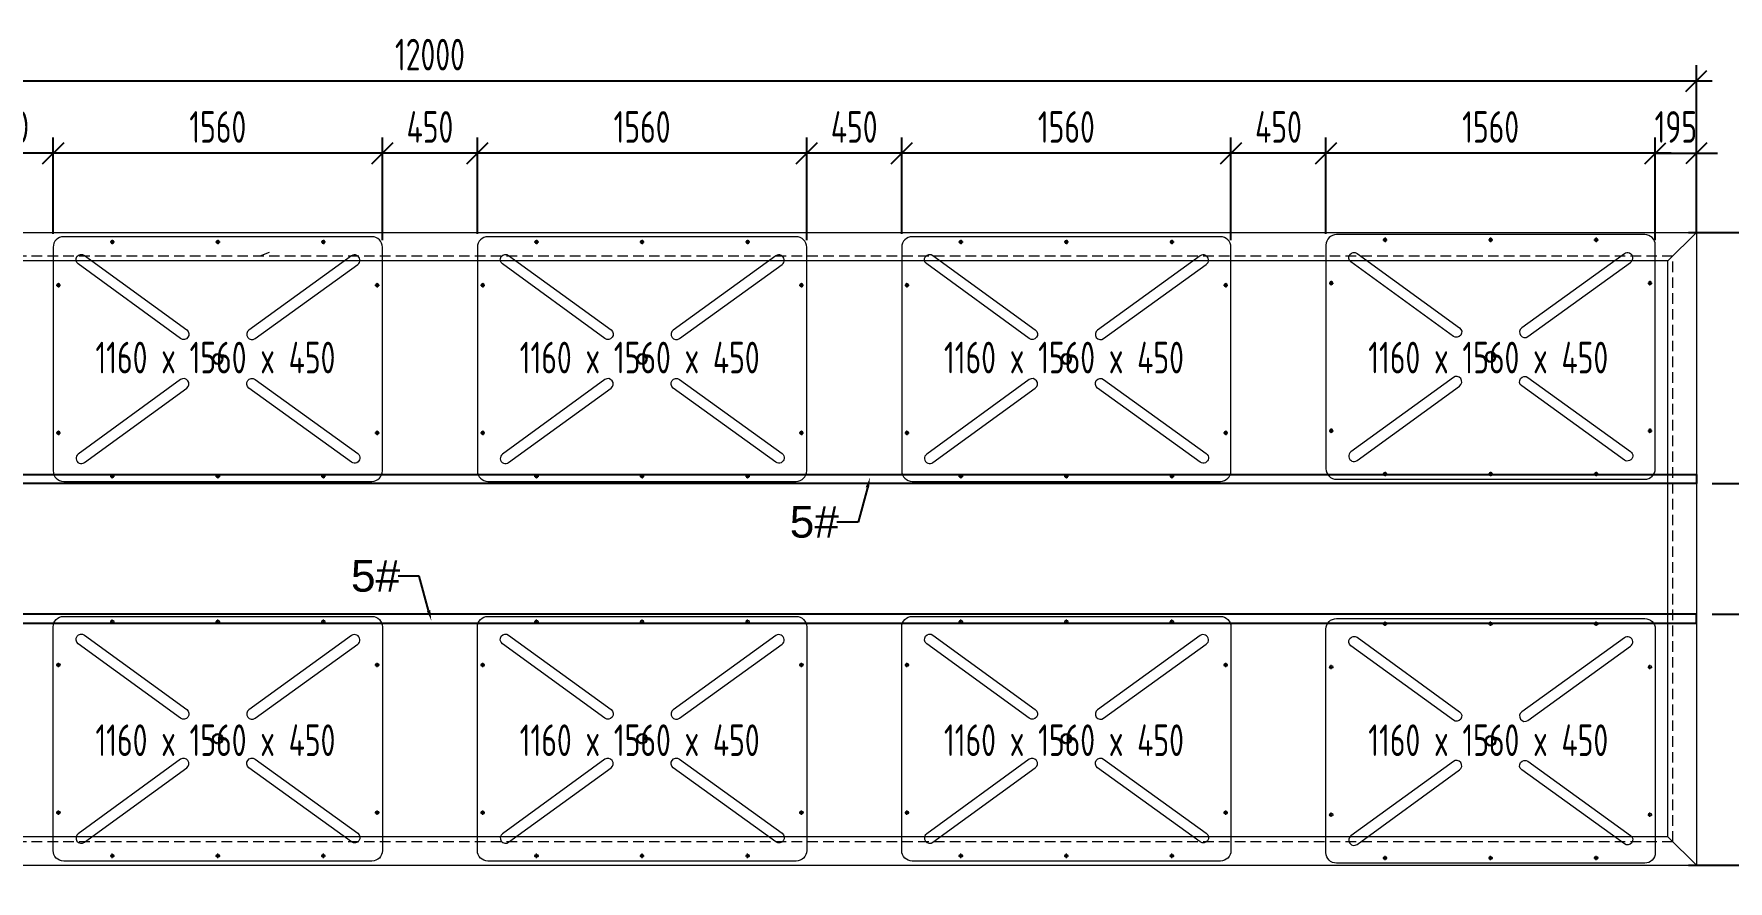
# Model space of a CAD drawing. Header units: millimetres. Extents: x 4 to 2106212, y -117026 to 198097.
# Drawn here: x 2041150 to 2049176, y 180005 to 184021 of the extents above; entities that cross this region are included whole.
import ezdxf
from ezdxf import colors
from ezdxf.entities.mleader import LeaderData, LeaderLine
from ezdxf.math import Vec2, Vec3

# ---------------------------------------------------------------- set-up
doc = ezdxf.new("R2010")
doc.units = ezdxf.units.MM
doc.linetypes.add('CENTER', pattern=[0.6, 0.375, -0.075, 0.075, -0.075])
doc.linetypes.add('DASHED', pattern=[0.75, 0.5, -0.25])
for name, color, linetype, lineweight in [('0dim', 6, 'Continuous', 9), ('dim', 6, 'Continuous', 13), ('文本', 3, 'Continuous', 13), ('浮箱', 160, 'Continuous', 20), ('铝型材', 7, 'Continuous', 13)]:
    doc.layers.add(name, color=color, linetype=linetype, lineweight=lineweight)
doc.layers.add('卡槽', color=242, linetype='Continuous')
doc.layers.add('标注', color=9, linetype='Continuous')
doc.styles.add('Arial', font='arial.ttf')
doc.styles.add('hztxt', font='ros1.shx', dxfattribs={"width": 0.8, "bigfont": 'hztxt.shx'})
doc.dimstyles.new('DIM-50', dxfattribs={"dimscale": 50, "dimtxt": 3, "dimasz": 2, "dimexe": 1.5, "dimexo": 1.5, "dimgap": 1, "dimtad": 1, "dimdec": 1, "dimdsep": 46, "dimtxsty": 'hztxt', "dimblk": 'OBLIQUE', "dimcen": 0, "dimdle": 1.5, "dimclrd": 9, "dimclre": 9, "dimclrt": 2, "dimadec": 1, "dimazin": 0, "dimtfac": 1, "dimtdec": 1, "dimtix": 1, "dimtmove": 2, "dimatfit": 3, "dimldrblk": 'OBLIQUE', "dimfxl": 15, "dimtolj": 1, "dimtzin": 0, "dimarcsym": 1})

# ---------------------------------------------------------------- blocks, each defined once
blk = doc.blocks.new('_Oblique')
at = {"color": 0, "linetype": 'ByBlock', "lineweight": -2}
blk.add_line((-0.5, -0.5), (0.5, 0.5), dxfattribs=at)
blk = doc.blocks.new('*D3045')
at = {"layer": 'Defpoints', "color": 0, "transparency": 16777216}
for p in [(2049026.1, 183798), (2037026.1, 183080), (2049026.1, 183080, 0)]:
    blk.add_point(p, dxfattribs=at)
at = {"layer": '标注', "color": 9, "lineweight": -2, "transparency": 16777216}
for p, q in [((2037026.1, 183155), (2037026.1, 183873)), ((2049026.1, 183155), (2049026.1, 183873)), ((2036951.1, 183798), (2049101.1, 183798))]:
    blk.add_line(p, q, dxfattribs=at)
at = {"layer": '标注', "color": 9, "lineweight": -2, "transparency": 16777216, "xscale": 100, "yscale": 100, "zscale": 100, "rotation": 180}
blk.add_blockref('_Oblique', (2037026.1, 183798), dxfattribs=at)
at = {"layer": '标注', "color": 9, "lineweight": -2, "transparency": 16777216, "xscale": 100, "yscale": 100, "zscale": 100}
blk.add_blockref('_Oblique', (2049026.1, 183798), dxfattribs=at)
at = {"layer": '标注', "color": 2, "transparency": 16777216, "insert": (2043026.1, 183923), "char_height": 150, "attachment_point": 5, "style": 'hztxt'}
blk.add_mtext('\\A1;12000', dxfattribs=at)
blk = doc.blocks.new('*D3046')
at = {"layer": 'Defpoints', "color": 0, "transparency": 16777216}
for p in [(2049026.1, 183455.1), (2048831.1, 182969, 0), (2049026.1, 182998, 0)]:
    blk.add_point(p, dxfattribs=at)
at = {"layer": '标注', "color": 9, "lineweight": -2, "transparency": 16777216}
for p, q in [((2048831.1, 183044), (2048831.1, 183530.1)), ((2049026.1, 183073), (2049026.1, 183530.1)), ((2048831.1, 183455.1), (2048731.1, 183455.1)), ((2048831.1, 183455.1), (2049026.1, 183455.1)), ((2049026.1, 183455.1), (2049126.1, 183455.1))]:
    blk.add_line(p, q, dxfattribs=at)
at = {"layer": '标注', "color": 9, "lineweight": -2, "transparency": 16777216, "xscale": 100, "yscale": 100, "zscale": 100}
blk.add_blockref('_Oblique', (2048831.1, 183455.1), dxfattribs=at)
at = {"layer": '标注', "color": 9, "lineweight": -2, "transparency": 16777216, "xscale": 100, "yscale": 100, "zscale": 100, "rotation": 180}
blk.add_blockref('_Oblique', (2049026.1, 183455.1), dxfattribs=at)
at = {"layer": '标注', "color": 2, "transparency": 16777216, "insert": (2048928.6, 183580.1), "char_height": 150, "attachment_point": 5, "style": 'hztxt'}
blk.add_mtext('\\A1;195', dxfattribs=at)
blk = doc.blocks.new('*D3047')
at = {"layer": 'Defpoints', "color": 0, "transparency": 16777216}
for p in [(2047271.1, 183455.1), (2047271.1, 182998, 0), (2048831.1, 182969, 0)]:
    blk.add_point(p, dxfattribs=at)
at = {"layer": '标注', "color": 9, "lineweight": -2, "transparency": 16777216}
for p, q in [((2047271.1, 183073), (2047271.1, 183530.1)), ((2048831.1, 183044), (2048831.1, 183530.1)), ((2048906.1, 183455.1), (2047196.1, 183455.1))]:
    blk.add_line(p, q, dxfattribs=at)
at = {"layer": '标注', "color": 9, "lineweight": -2, "transparency": 16777216, "xscale": 100, "yscale": 100, "zscale": 100, "rotation": 180}
blk.add_blockref('_Oblique', (2047271.1, 183455.1), dxfattribs=at)
at = {"layer": '标注', "color": 9, "lineweight": -2, "transparency": 16777216, "xscale": 100, "yscale": 100, "zscale": 100}
blk.add_blockref('_Oblique', (2048831.1, 183455.1), dxfattribs=at)
at = {"layer": '标注', "color": 2, "transparency": 16777216, "insert": (2048051.1, 183580.1), "char_height": 150, "attachment_point": 5, "style": 'hztxt'}
blk.add_mtext('\\A1;1560', dxfattribs=at)
blk = doc.blocks.new('*D3048')
at = {"layer": 'Defpoints', "color": 0, "transparency": 16777216}
for p in [(2046821.1, 183455.1), (2046821.1, 182969, 0), (2047271.1, 182998, 0)]:
    blk.add_point(p, dxfattribs=at)
at = {"layer": '标注', "color": 9, "lineweight": -2, "transparency": 16777216}
for p, q in [((2046821.1, 183044), (2046821.1, 183530.1)), ((2047271.1, 183073), (2047271.1, 183530.1)), ((2047346.1, 183455.1), (2046746.1, 183455.1))]:
    blk.add_line(p, q, dxfattribs=at)
at = {"layer": '标注', "color": 9, "lineweight": -2, "transparency": 16777216, "xscale": 100, "yscale": 100, "zscale": 100, "rotation": 180}
blk.add_blockref('_Oblique', (2046821.1, 183455.1), dxfattribs=at)
at = {"layer": '标注', "color": 9, "lineweight": -2, "transparency": 16777216, "xscale": 100, "yscale": 100, "zscale": 100}
blk.add_blockref('_Oblique', (2047271.1, 183455.1), dxfattribs=at)
at = {"layer": '标注', "color": 2, "transparency": 16777216, "insert": (2047046.1, 183580.1), "char_height": 150, "attachment_point": 5, "style": 'hztxt'}
blk.add_mtext('\\A1;450', dxfattribs=at)
blk = doc.blocks.new('*D3049')
at = {"layer": 'Defpoints', "color": 0, "transparency": 16777216}
for p in [(2045261.1, 183455.1), (2045261.1, 182998, 0), (2046821.1, 182969, 0)]:
    blk.add_point(p, dxfattribs=at)
at = {"layer": '标注', "color": 9, "lineweight": -2, "transparency": 16777216}
for p, q in [((2045261.1, 183073), (2045261.1, 183530.1)), ((2046821.1, 183044), (2046821.1, 183530.1)), ((2046896.1, 183455.1), (2045186.1, 183455.1))]:
    blk.add_line(p, q, dxfattribs=at)
at = {"layer": '标注', "color": 9, "lineweight": -2, "transparency": 16777216, "xscale": 100, "yscale": 100, "zscale": 100, "rotation": 180}
blk.add_blockref('_Oblique', (2045261.1, 183455.1), dxfattribs=at)
at = {"layer": '标注', "color": 9, "lineweight": -2, "transparency": 16777216, "xscale": 100, "yscale": 100, "zscale": 100}
blk.add_blockref('_Oblique', (2046821.1, 183455.1), dxfattribs=at)
at = {"layer": '标注', "color": 2, "transparency": 16777216, "insert": (2046041.1, 183580.1), "char_height": 150, "attachment_point": 5, "style": 'hztxt'}
blk.add_mtext('\\A1;1560', dxfattribs=at)
blk = doc.blocks.new('*D3050')
at = {"layer": 'Defpoints', "color": 0, "transparency": 16777216}
for p in [(2044811.1, 183455.1), (2044811.1, 182969, 0), (2045261.1, 182998, 0)]:
    blk.add_point(p, dxfattribs=at)
at = {"layer": '标注', "color": 9, "lineweight": -2, "transparency": 16777216}
for p, q in [((2044811.1, 183044), (2044811.1, 183530.1)), ((2045261.1, 183073), (2045261.1, 183530.1)), ((2045336.1, 183455.1), (2044736.1, 183455.1))]:
    blk.add_line(p, q, dxfattribs=at)
at = {"layer": '标注', "color": 9, "lineweight": -2, "transparency": 16777216, "xscale": 100, "yscale": 100, "zscale": 100, "rotation": 180}
blk.add_blockref('_Oblique', (2044811.1, 183455.1), dxfattribs=at)
at = {"layer": '标注', "color": 9, "lineweight": -2, "transparency": 16777216, "xscale": 100, "yscale": 100, "zscale": 100}
blk.add_blockref('_Oblique', (2045261.1, 183455.1), dxfattribs=at)
at = {"layer": '标注', "color": 2, "transparency": 16777216, "insert": (2045036.1, 183580.1), "char_height": 150, "attachment_point": 5, "style": 'hztxt'}
blk.add_mtext('\\A1;450', dxfattribs=at)
blk = doc.blocks.new('*D3051')
at = {"layer": 'Defpoints', "color": 0, "transparency": 16777216}
for p in [(2043251.1, 183455.1), (2043251.1, 182998, 0), (2044811.1, 182969, 0)]:
    blk.add_point(p, dxfattribs=at)
at = {"layer": '标注', "color": 9, "lineweight": -2, "transparency": 16777216}
for p, q in [((2043251.1, 183073), (2043251.1, 183530.1)), ((2044811.1, 183044), (2044811.1, 183530.1)), ((2044886.1, 183455.1), (2043176.1, 183455.1))]:
    blk.add_line(p, q, dxfattribs=at)
at = {"layer": '标注', "color": 9, "lineweight": -2, "transparency": 16777216, "xscale": 100, "yscale": 100, "zscale": 100, "rotation": 180}
blk.add_blockref('_Oblique', (2043251.1, 183455.1), dxfattribs=at)
at = {"layer": '标注', "color": 9, "lineweight": -2, "transparency": 16777216, "xscale": 100, "yscale": 100, "zscale": 100}
blk.add_blockref('_Oblique', (2044811.1, 183455.1), dxfattribs=at)
at = {"layer": '标注', "color": 2, "transparency": 16777216, "insert": (2044031.1, 183580.1), "char_height": 150, "attachment_point": 5, "style": 'hztxt'}
blk.add_mtext('\\A1;1560', dxfattribs=at)
blk = doc.blocks.new('*D3052')
at = {"layer": 'Defpoints', "color": 0, "transparency": 16777216}
for p in [(2042801.1, 183455.1), (2042801.1, 182969, 0), (2043251.1, 182998, 0)]:
    blk.add_point(p, dxfattribs=at)
at = {"layer": '标注', "color": 9, "lineweight": -2, "transparency": 16777216}
for p, q in [((2042801.1, 183044), (2042801.1, 183530.1)), ((2043251.1, 183073), (2043251.1, 183530.1)), ((2043326.1, 183455.1), (2042726.1, 183455.1))]:
    blk.add_line(p, q, dxfattribs=at)
at = {"layer": '标注', "color": 9, "lineweight": -2, "transparency": 16777216, "xscale": 100, "yscale": 100, "zscale": 100, "rotation": 180}
blk.add_blockref('_Oblique', (2042801.1, 183455.1), dxfattribs=at)
at = {"layer": '标注', "color": 9, "lineweight": -2, "transparency": 16777216, "xscale": 100, "yscale": 100, "zscale": 100}
blk.add_blockref('_Oblique', (2043251.1, 183455.1), dxfattribs=at)
at = {"layer": '标注', "color": 2, "transparency": 16777216, "insert": (2043026.1, 183580.1), "char_height": 150, "attachment_point": 5, "style": 'hztxt'}
blk.add_mtext('\\A1;450', dxfattribs=at)
blk = doc.blocks.new('*D3053')
at = {"layer": 'Defpoints', "color": 0, "transparency": 16777216}
for p in [(2041241.1, 183455.1), (2041241.1, 182998, 0), (2042801.1, 182969, 0)]:
    blk.add_point(p, dxfattribs=at)
at = {"layer": '标注', "color": 9, "lineweight": -2, "transparency": 16777216}
for p, q in [((2041241.1, 183073), (2041241.1, 183530.1)), ((2042801.1, 183044), (2042801.1, 183530.1)), ((2042876.1, 183455.1), (2041166.1, 183455.1))]:
    blk.add_line(p, q, dxfattribs=at)
at = {"layer": '标注', "color": 9, "lineweight": -2, "transparency": 16777216, "xscale": 100, "yscale": 100, "zscale": 100, "rotation": 180}
blk.add_blockref('_Oblique', (2041241.1, 183455.1), dxfattribs=at)
at = {"layer": '标注', "color": 9, "lineweight": -2, "transparency": 16777216, "xscale": 100, "yscale": 100, "zscale": 100}
blk.add_blockref('_Oblique', (2042801.1, 183455.1), dxfattribs=at)
at = {"layer": '标注', "color": 2, "transparency": 16777216, "insert": (2042021.1, 183580.1), "char_height": 150, "attachment_point": 5, "style": 'hztxt'}
blk.add_mtext('\\A1;1560', dxfattribs=at)
blk = doc.blocks.new('*D3054')
at = {"layer": 'Defpoints', "color": 0, "transparency": 16777216}
for p in [(2040791.1, 183455.1), (2040791.1, 182969, 0), (2041241.1, 182998, 0)]:
    blk.add_point(p, dxfattribs=at)
at = {"layer": '标注', "color": 9, "lineweight": -2, "transparency": 16777216}
for p, q in [((2040791.1, 183044), (2040791.1, 183530.1)), ((2041241.1, 183073), (2041241.1, 183530.1)), ((2041316.1, 183455.1), (2040716.1, 183455.1))]:
    blk.add_line(p, q, dxfattribs=at)
at = {"layer": '标注', "color": 9, "lineweight": -2, "transparency": 16777216, "xscale": 100, "yscale": 100, "zscale": 100, "rotation": 180}
blk.add_blockref('_Oblique', (2040791.1, 183455.1), dxfattribs=at)
at = {"layer": '标注', "color": 9, "lineweight": -2, "transparency": 16777216, "xscale": 100, "yscale": 100, "zscale": 100}
blk.add_blockref('_Oblique', (2041241.1, 183455.1), dxfattribs=at)
at = {"layer": '标注', "color": 2, "transparency": 16777216, "insert": (2041016.1, 183580.1), "char_height": 150, "attachment_point": 5, "style": 'hztxt'}
blk.add_mtext('\\A1;450', dxfattribs=at)
blk = doc.blocks.new('FX')
at = {"layer": '浮箱', "color": 5, "linetype": 'Continuous'}
for p, q in [((1949413, 182035.6, 0), (1949413, 183095.6, 0)), ((1949463, 183145.6, 0), (1950923, 183145.6, 0)), ((1950973, 183095.6, 0), (1950973, 182035.6, 0)), ((1950923, 181985.6, 0), (1949463, 181985.6, 0))]:
    blk.add_line(p, q, dxfattribs=at)
at = {"layer": '浮箱', "color": 1, "linetype": 'CENTER', "ltscale": 9.652}
for p, q in [((1949703.4, 183120.6, 0), (1949682.5, 183120.6, 0)), ((1949693, 183131, 0), (1949693, 183110.1, 0)), ((1950203.4, 183120.6, 0), (1950182.5, 183120.6, 0)), ((1950193, 183131, 0), (1950193, 183110.1, 0)), ((1950703.4, 183120.6, 0), (1950682.5, 183120.6, 0)), ((1950693, 183131, 0), (1950693, 183110.1, 0)), ((1949438, 182926, 0), (1949438, 182905.1, 0)), ((1950948, 182926, 0), (1950948, 182905.1, 0)), ((1949448.4, 182915.6, 0), (1949427.5, 182915.6, 0)), ((1950958.4, 182915.6, 0), (1950937.5, 182915.6, 0)), ((1949448.4, 182215.6, 0), (1949427.5, 182215.6, 0)), ((1949438, 182226, 0), (1949438, 182205.1, 0)), ((1950958.4, 182215.6, 0), (1950937.5, 182215.6, 0)), ((1950948, 182226, 0), (1950948, 182205.1, 0)), ((1949703.4, 182010.6, 0), (1949682.5, 182010.6, 0)), ((1949693, 182021, 0), (1949693, 182000.1, 0)), ((1950203.4, 182010.6, 0), (1950182.5, 182010.6, 0)), ((1950193, 182021, 0), (1950193, 182000.1, 0)), ((1950703.4, 182010.6, 0), (1950682.5, 182010.6, 0)), ((1950693, 182021, 0), (1950693, 182000.1, 0))]:
    blk.add_line(p, q, dxfattribs=at)
at = {"layer": '浮箱', "linetype": 'Continuous'}
for p, q in [((1950793.9, 183145.7, 0), (1950793.9, 183145.6, 0)), ((1950798.7, 183145.6, 0), (1950798.7, 183145.7, 0)), ((1950798.8, 183145.6, 0), (1950798.8, 183145.7, 0)), ((1950799, 183145.6, 0), (1950799, 183145.7, 0)), ((1950799.6, 183145.7, 0), (1950799.6, 183145.6, 0)), ((1950799.7, 183145.7, 0), (1950799.7, 183145.6, 0)), ((1950800, 183145.7, 0), (1950800, 183145.6, 0)), ((1950805.4, 183145.6, 0), (1950805.4, 183145.7, 0)), ((1949413, 182978.1, 0), (1949412.8, 182978.1, 0)), ((1949412.9, 182972.6, 0), (1949413, 182972.6, 0)), ((1949412.9, 182972.3, 0), (1949413, 182972.3, 0)), ((1949412.9, 182972.3, 0), (1949413, 182972.3, 0)), ((1949413, 182971.6, 0), (1949412.9, 182971.6, 0)), ((1949413, 182971.4, 0), (1949412.9, 182971.4, 0)), ((1949413, 182971.3, 0), (1949412.9, 182971.3, 0)), ((1949412.9, 182966.5, 0), (1949413, 182966.5, 0))]:
    blk.add_line(p, q, dxfattribs=at)
at = {"layer": '浮箱', "color": 5, "linetype": 'Continuous', "elevation": 0}
for points in [[(1949529.9, 183013.8, -1), (1949559.2, 183054.4), (1950045.5, 182703, -0.999989), (1950016.2, 182662.5), (1949529.9, 183013.8)], [(1950854.5, 183016.1, 1), (1950825.1, 183056.6), (1950340, 182703.5, 0.999989), (1950369.4, 182663.1), (1950854.5, 183016.1)], [(1949529.9, 182117.3, 1), (1949559.2, 182076.8), (1950045.5, 182428.2, 0.999989), (1950016.2, 182468.7), (1949529.9, 182117.3)], [(1950854.5, 182115, -1), (1950825.1, 182074.6), (1950340, 182427.7, -0.999989), (1950369.4, 182468.1), (1950854.5, 182115)]]:
    blk.add_lwpolyline(points, format="xyb", dxfattribs=at)
blk.add_lwpolyline([(1950207.7, 182585.8), (1950207.7, 182585.8)], dxfattribs=at)
at = {"layer": '浮箱', "color": 9, "linetype": 'Continuous'}
for centre in [(1949693, 183120.6, 0), (1950193, 183120.6, 0), (1950693, 183120.6, 0), (1949438, 182915.6, 0), (1950948, 182915.6, 0), (1949438, 182215.6, 0), (1950948, 182215.6, 0), (1949693, 182010.6, 0), (1950193, 182010.6, 0), (1950693, 182010.6, 0)]:
    blk.add_circle(centre, 7.5, dxfattribs=at)
at = {"layer": '浮箱', "color": 5, "linetype": 'Continuous'}
for radius in [25, 20]:
    blk.add_circle((1950193, 182565.6, 0), radius, dxfattribs=at)
at = {"layer": '浮箱', "color": 5, "linetype": 'Continuous', "extrusion": (0, 0, -1)}
for centre, start, end in [((-1949463, 183095.6, 0), 0, 90), ((-1950923, 183095.6, 0), 90, 180), ((-1949463, 182035.6, 0), 270, 0), ((-1950923, 182035.6, 0), 180, 270)]:
    blk.add_arc(centre, 50, start, end, dxfattribs=at)
blk = doc.blocks.new('*D3035')
at = {"layer": 'Defpoints', "color": 0, "transparency": 16777216}
for p in [(2049026.1, 183080), (2049026.1, 180080), (2049999, 180080)]:
    blk.add_point(p, dxfattribs=at)
at = {"layer": '标注', "color": 9, "lineweight": -2, "transparency": 16777216}
for p, q in [((2049999, 183155), (2049999, 180005)), ((2049101.1, 183080), (2050074, 183080)), ((2049101.1, 180080), (2050074, 180080))]:
    blk.add_line(p, q, dxfattribs=at)
at = {"layer": '标注', "color": 9, "lineweight": -2, "transparency": 16777216, "xscale": 100, "yscale": 100, "zscale": 100}
for p, rotation in [((2049999, 183080), 90), ((2049999, 180080), 270)]:
    blk.add_blockref('_Oblique', p, dxfattribs=dict(at, rotation=rotation))
at = {"layer": '标注', "color": 2, "transparency": 16777216, "insert": (2049874, 181580), "char_height": 150, "attachment_point": 5, "rotation": 90, "style": 'hztxt'}
blk.add_mtext('\\A1;3000', dxfattribs=at)
blk = doc.blocks.new('*D3036')
at = {"layer": 'Defpoints', "color": 0, "transparency": 16777216}
for p in [(2048914.1, 183080), (2049496.5, 183080), (2049026.1, 181890, 0)]:
    blk.add_point(p, dxfattribs=at)
at = {"layer": '标注', "color": 9, "lineweight": -2, "transparency": 16777216}
for p, q in [((2049496.5, 181815), (2049496.5, 183155)), ((2048989.1, 183080), (2049571.5, 183080)), ((2049101.1, 181890), (2049571.5, 181890))]:
    blk.add_line(p, q, dxfattribs=at)
at = {"layer": '标注', "color": 9, "lineweight": -2, "transparency": 16777216, "xscale": 100, "yscale": 100, "zscale": 100}
for p, rotation in [((2049496.5, 183080), 90), ((2049496.5, 181890), 270)]:
    blk.add_blockref('_Oblique', p, dxfattribs=dict(at, rotation=rotation))
at = {"layer": '标注', "color": 2, "transparency": 16777216, "insert": (2049371.5, 182485), "char_height": 150, "attachment_point": 5, "rotation": 90, "style": 'hztxt'}
blk.add_mtext('\\A1;1190', dxfattribs=at)
blk = doc.blocks.new('*D3037')
at = {"layer": 'Defpoints', "color": 0, "transparency": 16777216}
for p in [(2049026.1, 181270, 0), (2048914.1, 180080), (2049496.5, 180080)]:
    blk.add_point(p, dxfattribs=at)
at = {"layer": '标注', "color": 9, "lineweight": -2, "transparency": 16777216}
for p, q in [((2049496.5, 181345), (2049496.5, 180005)), ((2049101.1, 181270), (2049571.5, 181270)), ((2048989.1, 180080), (2049571.5, 180080))]:
    blk.add_line(p, q, dxfattribs=at)
at = {"layer": '标注', "color": 9, "lineweight": -2, "transparency": 16777216, "xscale": 100, "yscale": 100, "zscale": 100}
for p, rotation in [((2049496.5, 181270), 90), ((2049496.5, 180080), 270)]:
    blk.add_blockref('_Oblique', p, dxfattribs=dict(at, rotation=rotation))
at = {"layer": '标注', "color": 2, "transparency": 16777216, "insert": (2049371.5, 180675), "char_height": 150, "attachment_point": 5, "rotation": 90, "style": 'hztxt'}
blk.add_mtext('\\A1;1190', dxfattribs=at)
blk = doc.blocks.new('*D3038')
at = {"layer": 'Defpoints', "color": 0, "transparency": 16777216}
for p in [(2049026.1, 181890), (2049026.1, 181270, 0), (2049496.5, 181270)]:
    blk.add_point(p, dxfattribs=at)
at = {"layer": '标注', "color": 9, "lineweight": -2, "transparency": 16777216}
for p, q in [((2049496.5, 181965), (2049496.5, 181195)), ((2049101.1, 181890), (2049571.5, 181890)), ((2049101.1, 181270), (2049571.5, 181270))]:
    blk.add_line(p, q, dxfattribs=at)
at = {"layer": '标注', "color": 9, "lineweight": -2, "transparency": 16777216, "xscale": 100, "yscale": 100, "zscale": 100}
for p, rotation in [((2049496.5, 181890), 90), ((2049496.5, 181270), 270)]:
    blk.add_blockref('_Oblique', p, dxfattribs=dict(at, rotation=rotation))
at = {"layer": '标注', "color": 2, "transparency": 16777216, "insert": (2049371.5, 181580), "char_height": 150, "attachment_point": 5, "rotation": 90, "style": 'hztxt'}
blk.add_mtext('\\A1;620', dxfattribs=at)

msp = doc.modelspace()

# ---------------------------------------------------------------- linework, layer by layer
at = {"layer": '0dim'}
msp.add_line((2042265.1003, 182984.7561), (2042220.1386, 182967.9496), dxfattribs=at)
at = {"layer": 'dim', "color": 1, "linetype": 'DASHED', "ltscale": 100}
for p, q in [((2048914.1272, 182967.9895), (2037026.1272, 182967.9895)), ((2048914.1272, 180191.9895), (2048914.1272, 182967.9895)), ((2048914.1272, 180191.9895), (2037026.1272, 180191.9895))]:
    msp.add_line(p, q, dxfattribs=at)
at = {"layer": '卡槽', "color": 22, "ltscale": 5000}
for points in [[(2049026.1272, 181931.9895), (2049026.1272, 181889.9895), (2037033.6272, 181889.9895), (2037033.6272, 181931.9895)], [(2049026.1272, 181227.9895), (2049026.1272, 181269.9895), (2037033.6272, 181269.9895), (2037033.6272, 181227.9895)]]:
    msp.add_lwpolyline(points, close=True, dxfattribs=at)
at = {"layer": '铝型材', "color": 3}
for points in [[(2037026.1272, 183079.9895), (2049026.1272, 183079.9895), (2048891.1272, 182944.9895), (2037026.1272, 182944.9895)], [(2049026.1272, 183079.9895), (2049026.1272, 180079.9895), (2048891.1272, 180214.9895), (2048891.1272, 182944.9895)], [(2037026.1272, 180079.9895), (2049026.1272, 180079.9895), (2048891.1272, 180214.9895), (2037026.1272, 180214.9895)]]:
    msp.add_lwpolyline(points, close=True, dxfattribs=at)

# ---------------------------------------------------------------- block references
at = {"xscale": -1}
for p in [(3992214.0955, -85.5994, 0.0005), (3994224.0955, -85.5994, 0.0005), (3996234.0955, -85.5994, 0.0005), (3998244.0955, -75.5994, 0.0005)]:
    msp.add_blockref('FX', p, dxfattribs=at)
at = {"rotation": 180}
for p in [(3992214.0955, 363245.5783, 0.0005), (3994224.0955, 363245.5783, 0.0005), (3996234.0955, 363245.5783, 0.0005), (3998244.0955, 363235.5783, 0.0005)]:
    msp.add_blockref('FX', p, dxfattribs=at)

# ---------------------------------------------------------------- texts
at = {"layer": '文本', "color": 3, "char_height": 150, "style": 'hztxt'}
for insert, attachment_point in [((2041400.2661, 182561.9562, -0.0005), 1), ((2043410.2661, 182561.9562, -0.0005), 1), ((2045420.2661, 182561.9562, -0.0005), 1), ((2047430.2661, 182561.9562, -0.0005), 1), ((2041400.2661, 180598.0228, -0.0005), 7), ((2043410.2661, 180598.0228, -0.0005), 7), ((2045420.2661, 180598.0228, -0.0005), 7), ((2047430.2661, 180598.0228, -0.0005), 7)]:
    msp.add_mtext('\\pi41.0595;1160 x 1560 x 450          ', dxfattribs=dict(at, insert=insert, attachment_point=attachment_point))

# ---------------------------------------------------------------- dimensions: what is measured, and where the dimension line sits
at = {"layer": '标注'}
for base, p1, p2, angle, picture, middle in [((2049026.1272, 183798.0009), (2037026.1272, 183079.9895), (2049026.1272, 183079.9895, 0.0005), 0, '*D3045', (2043026.1272, 183923.0009)), ((2040791.1272, 183455.089), (2041241.1272, 182997.9895, -0.001), (2040791.1272, 182968.9895, -0.001), 180, '*D3054', (2041016.1272, 183580.089)), ((2041241.1272, 183455.089), (2042801.1272, 182968.9895, -0.001), (2041241.1272, 182997.9895, -0.001), 180, '*D3053', (2042021.1272, 183580.089)), ((2042801.1272, 183455.089), (2043251.1272, 182997.9895, -0.001), (2042801.1272, 182968.9895, -0.001), 180, '*D3052', (2043026.1272, 183580.089)), ((2043251.1272, 183455.089), (2044811.1272, 182968.9895, -0.001), (2043251.1272, 182997.9895, -0.001), 180, '*D3051', (2044031.1272, 183580.089)), ((2044811.1272, 183455.089), (2045261.1272, 182997.9895, -0.001), (2044811.1272, 182968.9895, -0.001), 180, '*D3050', (2045036.1272, 183580.089)), ((2045261.1272, 183455.089), (2046821.1272, 182968.9895, -0.001), (2045261.1272, 182997.9895, -0.001), 180, '*D3049', (2046041.1272, 183580.089)), ((2046821.1272, 183455.089), (2047271.1272, 182997.9895, -0.001), (2046821.1272, 182968.9895, -0.001), 180, '*D3048', (2047046.1272, 183580.089)), ((2047271.1272, 183455.089), (2048831.1272, 182968.9895, -0.001), (2047271.1272, 182997.9895, -0.001), 180, '*D3047', (2048051.1272, 183580.089)), ((2049026.1272, 183455.089), (2048831.1272, 182968.9895, -0.001), (2049026.1272, 182997.9895, 0.001), 180, '*D3046', (2048928.6272, 183580.089)), ((2049496.5341, 183079.9895), (2049026.1272, 181889.9895, 0.0005), (2048914.1272, 183079.9895), 90, '*D3036', (2049371.5341, 182484.9895)), ((2049999.0317, 180079.9895), (2049026.1272, 183079.9895), (2049026.1272, 180079.9895), 90, '*D3035', (2049874.0317, 181579.9895)), ((2049496.5341, 181269.9895), (2049026.1272, 181889.9895), (2049026.1272, 181269.9895, 0.0005), 90, '*D3038', (2049371.5341, 181579.9895)), ((2049496.5341, 180079.9895), (2049026.1272, 181269.9895, 0.0005), (2048914.1272, 180079.9895), 270, '*D3037', (2049371.5341, 180674.9895))]:
    dim = msp.add_linear_dim(base=base, p1=p1, p2=p2, angle=angle, dimstyle='DIM-50', dxfattribs=at)
    dim.commit()
    dim.dimension.update_dxf_attribs({"geometry": picture, "text_midpoint": middle})

# ---------------------------------------------------------------- leaders
at = {"layer": '标注', "color": 6}
ml = msp.add_multileader_mtext('Standard', dxfattribs=at)
ml.set_content('5#', color=6, style='Arial')
ml.set_leader_properties(color=8)
ml.build(insert=Vec2(0, 0))
ml.multileader.update_dxf_attribs({"dogleg_length": 100, "arrow_head_size": 50})
ctx = ml.context
ctx.base_point, ctx.char_height, ctx.arrow_head_size, ctx.plane_origin = Vec3(2044728.6113, 181707.04), 150, 50, Vec3(2044753.3735, 180208.451)
notes = []
notes.append((ctx, [(1, (1, 1, 0), (2045054.337, 181707.04), (-1, 0), 100, [(0, [(2045111.4167, 181918.3385)], 0, [])])]))
ctx.mtext.insert, ctx.mtext.flow_direction = Vec3(2044730.6113, 181783.319), 5
ml = msp.add_multileader_mtext('Standard', dxfattribs=at)
ml.set_content('5#', color=6, style='Arial')
ml.set_leader_properties(color=8)
ml.build(insert=Vec2(0, 0))
ml.multileader.update_dxf_attribs({"dogleg_length": 100, "arrow_head_size": 50})
ctx = ml.context
ctx.base_point, ctx.char_height, ctx.arrow_head_size, ctx.plane_origin = Vec3(2042649.9412, 181450.9376), 150, 50, Vec3(2042674.7034, 182949.5266)
notes.append((ctx, [(1, (1, 1, 0), (2042975.667, 181450.9376), (-1, 0), 100, [(0, [(2043032.7466, 181239.6392)], 0, [])])]))
ctx.mtext.insert, ctx.mtext.flow_direction = Vec3(2042651.9412, 181527.2166), 5
for ctx, leaders in notes:
    for number, flags, end, landing, length, lines in leaders:
        leader = LeaderData()
        leader.index, (leader.has_last_leader_line, leader.has_dogleg_vector, leader.attachment_direction) = number, flags
        leader.last_leader_point, leader.dogleg_vector, leader.dogleg_length = Vec3(end), Vec3(landing), length
        for number, points, colour, breaks in lines:
            line = LeaderLine()
            line.index, line.vertices, line.color, line.breaks = number, Vec3.list(points), colors.encode_raw_color(colour), breaks
            leader.lines.append(line)
        ctx.leaders.append(leader)

doc.saveas('drawing.dxf')
